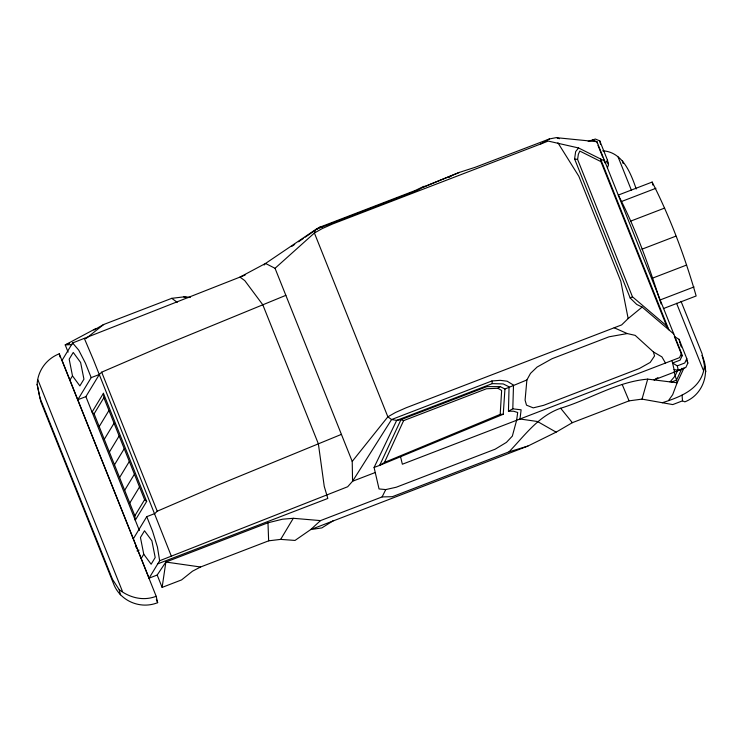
<?xml version="1.0" encoding="UTF-8"?>
<svg xmlns="http://www.w3.org/2000/svg" width="743" height="743" viewBox="0 0 743 743"><rect width="100%" height="100%" fill="white"/><g stroke="black" fill="none" stroke-linecap="round" stroke-linejoin="round"><path stroke-width="1.11" d="M665.477 363.048L661.902 356.872L653.357 351.894L635.172 335.362L627.25 333.561L609.065 336.793L552.012 358.73L537.115 367.042L530.511 373.367L526.88 379.961L504.943 389.016L500.215 386.62L486.869 386.639L400.969 419.674L396.678 420.389L374.082 467.449L379.041 488.94L385.747 489.581L396.26 487.232L495.126 449.209L506.438 442.373L512.345 436.104L516.617 420.297L517.695 412.495L513.599 411.241L508.453 411.148L509.057 386.815L503.206 383.927L492.303 383.62L396.678 420.389L391.58 419.535L387.855 416.832L314.4 233.014L315.654 229.55L319.518 227.312L415.142 190.542L424.197 186.214M508.453 411.148L512.8 408.836L513.506 385.097L507.172 381.205L500.197 380.332L491.903 380.964L391.58 419.535L352.563 481.241L347.668 486.749L159.634 560.751L149.083 578.156L62.05 360.374L72.6 342.969L245.125 275.068M504.943 389.016L503.243 414.278L379.682 465.359L384.456 462.443L500.197 414.371L501.636 390.465L497.894 388.273L486.489 388.756L403.607 420.631L400.969 419.674L379.682 465.359L374.082 467.449M526.88 379.961L525.087 400.143L526.508 405.167L533.214 407.861L543.616 405.344L639.277 368.556L650.19 362.426L654.555 355.934L653.357 351.894M673.799 334.016L642.147 307.073L636.723 304.426L630.194 298.036L574.599 158.909L575.649 151.609L578.565 147.959L604.663 161.017M666.527 325.778L632.469 296.801L577.599 159.504L578.342 154.321L579.8 151.061L600.929 161.621L666.527 325.778L668.839 329.79L600.576 158.965L600.929 161.621M320.512 520.602L310.695 529.583L295.027 540.43L280.668 539.381L268.65 540.83L200.573 567.002L192.53 571.172L181.571 579.911L162.123 587.397L165.865 562.042L267.972 522.784L282.526 519.199L293.29 518.298L320.512 520.602L382.106 496.918L392.341 496.695L509.039 451.828L527.883 446.069L556.126 432.147L572.351 422.674L629.08 400.858L642.026 399.121L672.768 404.582L682.501 400.849L684.842 401.852C702.98 394.867 710.661 372.568 701.931 355.516M37.15 384.354C37.763 370.655 46.493 358.795 59.273 353.789L156.179 596.285L157.655 602.666C140.399 609.715 119.725 600.929 113.382 583.292L40.726 401.48L37.15 384.354L39.806 397.505L112.462 579.308L119.196 589.663L120.394 594.855M681.034 301.352L702.051 353.649L704.485 365.825C702.246 388.459 681.47 396.651 662.301 402.725M642.026 399.121L647.701 379.125L677.133 382.775L683.987 367.961M607.449 167.844L608.517 164.649L607.477 160.163L599.768 140.864L595.292 139.015L591.001 140.668M384.456 462.443L403.607 420.631M592.477 139.87L596.954 141.709L681.517 353.324L679.511 357.652L402.362 464.226L400.542 456.741M682.093 355.813L680.086 360.141L672.573 363.03L677.282 365.872L678.313 370.348L685.826 367.469L687.832 363.132L686.801 358.646L679.083 339.347L674.375 336.505L682.093 355.813L681.517 353.324M677.802 370.051L675.015 376.069L670.056 381.893M682 368.277L676.52 380.119L677.133 382.775L672.666 394.709L668.719 400.254M686.801 358.646L684.786 362.983L677.282 365.872M382.106 496.918L385.747 489.581M141.207 558.467L143.752 554.204L140.446 537.477L144.504 530.781L151.888 540.802L155.194 557.519L151.135 564.225L143.752 554.204M280.668 539.381L293.29 518.298M99.302 374.509L91.194 377.63L77.783 399.743L85.882 396.632L99.302 374.509L101.68 372.178L162.113 346.154L285.851 295.342M103.435 393.298L92.058 412.068L94.101 413.823L134.854 515.791L135.272 520.221L146.659 501.451L103.435 393.298L103.862 397.728L144.606 499.705L146.659 501.451M94.101 413.823L103.862 397.728M99.2 426.566L108.952 410.48M104.289 439.308L114.05 423.222M109.388 452.06L119.14 435.974M114.478 464.802L124.23 448.716M119.577 477.554L129.328 461.468M124.666 490.296L134.418 474.21M129.765 503.048L139.517 486.962M134.854 515.791L144.606 499.705M133.341 538.777L146.752 516.664L154.86 513.543L157.237 511.212L217.671 485.188L341.409 434.376M69.916 380.054L72.489 375.874L69.183 359.148L73.241 352.451L80.615 362.473L83.931 379.19L79.863 385.896L72.489 375.874M149.083 578.156L157.182 575.036L165.865 562.042L200.573 567.002M605.239 163.506L607.477 160.163M375.252 472.511L352.563 481.241L352.219 461.422L387.855 416.832L395.555 412.458L406.105 407.786L621.668 324.895L628.16 318.571L642.147 307.073M264.127 265.028L265.53 263.449L315.654 229.55L415.978 190.97L423.036 187.255L459.341 172.413L475.474 167.194L549.467 138.932L556.154 137.65L596.954 141.709L597.335 143.371M509.039 451.828C524.707 435.547 538.387 415.959 560.649 408.241C589.784 399.418 616.913 381.753 647.701 379.125M157.748 563.853L327.812 498.46L324.245 486.377L318.375 443.84L262.808 304.806L244.772 280.603L239.961 277.102L265.53 263.449L275.04 268.297L314.4 233.014L322.1 228.649L332.65 223.968L548.213 141.077L578.565 147.959M93.943 330.022L103.667 324.505L171.744 298.333L183.762 296.884L190.394 297.367M85.928 338.613L103.667 324.505M449.069 177.41L451.503 175.654M497.894 388.273L500.215 386.62M291.823 246.379L294.692 244.401M298.51 241.772L303.283 238.484M305.197 237.175L319.518 227.312L322.741 226.773M333.421 520.62L321.868 527.901L310.695 529.583L527.883 446.069M657.899 377.648L654.054 379.914L682.158 369.113M540.718 143.956L549.467 138.932M630.194 298.036L632.469 296.801M95.624 328.675L65.217 344.901L68.096 352.108M459.341 172.413L423.036 187.255M588.187 141.523L591.409 140.278M69.536 343.238L65.217 344.901L72.025 344.576M663.341 308.596L696.154 295.974C684.962 256.939 670.539 218.266 652.159 182.063L618.287 195.084C636.259 229.633 649.215 266.932 661.112 303.971M622.086 201.288L655.958 188.267M630.761 221.089L664.641 208.068M641.989 249.184L675.87 236.163M652.763 278.049L686.634 265.028M660.183 299.94L694.064 286.919M136.981 550.935L139.08 550.136M671.449 382.069L676.52 380.119L674.022 371.806M156.179 596.285C143.325 601.31 129.728 597.799 119.196 589.663M500.197 414.371L503.243 414.278M512.8 408.836L521.122 409.811L519.998 418.996L537.486 421.504L556.126 432.147M183.762 296.884L188.267 297.609M602.684 150.792C622.513 151.888 630.733 172.952 636.212 188.991M574.599 158.909L577.599 159.504M674.068 369.503L678.313 370.348M557.259 138.003L559.47 138.7M614.173 327.774L627.25 333.561M415.142 190.542L415.978 190.97M171.744 298.333L177.261 302.327M72.6 342.969L78.73 350.129L85.408 363.141L91.194 377.63M560.649 408.241L572.351 422.674M557.928 142.814L578.825 176.249L620.814 281.309L628.16 318.571M84.312 338.362L93.516 360.03L171.336 556.145M622.235 384.558L629.08 400.858M618.12 157.014L631.448 190.347M676.567 303.265L703.212 369.94M607.226 161.426L608.517 164.649M680.114 343.823L681.405 347.046M686.978 360.987L687.832 363.132M597.957 145.275L602.675 157.07M603.53 159.216L604.811 162.429M275.04 268.297L352.219 461.422M101.68 372.178L157.237 511.212M146.752 516.664L152.547 531.143L157.442 547.089L159.634 560.751M85.882 396.632L139.387 530.521M157.182 575.036L162.123 587.397M156.364 599.434L157.655 602.666M37.921 379.896L122.428 591.372M704.485 365.825L705.85 371.751M652.159 182.063L652.856 185.081M679.083 339.347L679.864 342.709M671.997 360.541L674.644 371.992M622.439 160.516L623.117 163.479M599.768 140.864L600.539 144.226M135.755 545.622L136.248 547.749M59.273 353.789L60.016 356.984M491.903 380.964L492.303 383.62M682.065 395.127L682.501 400.849M267.972 522.784L268.65 540.83"/></g></svg>
